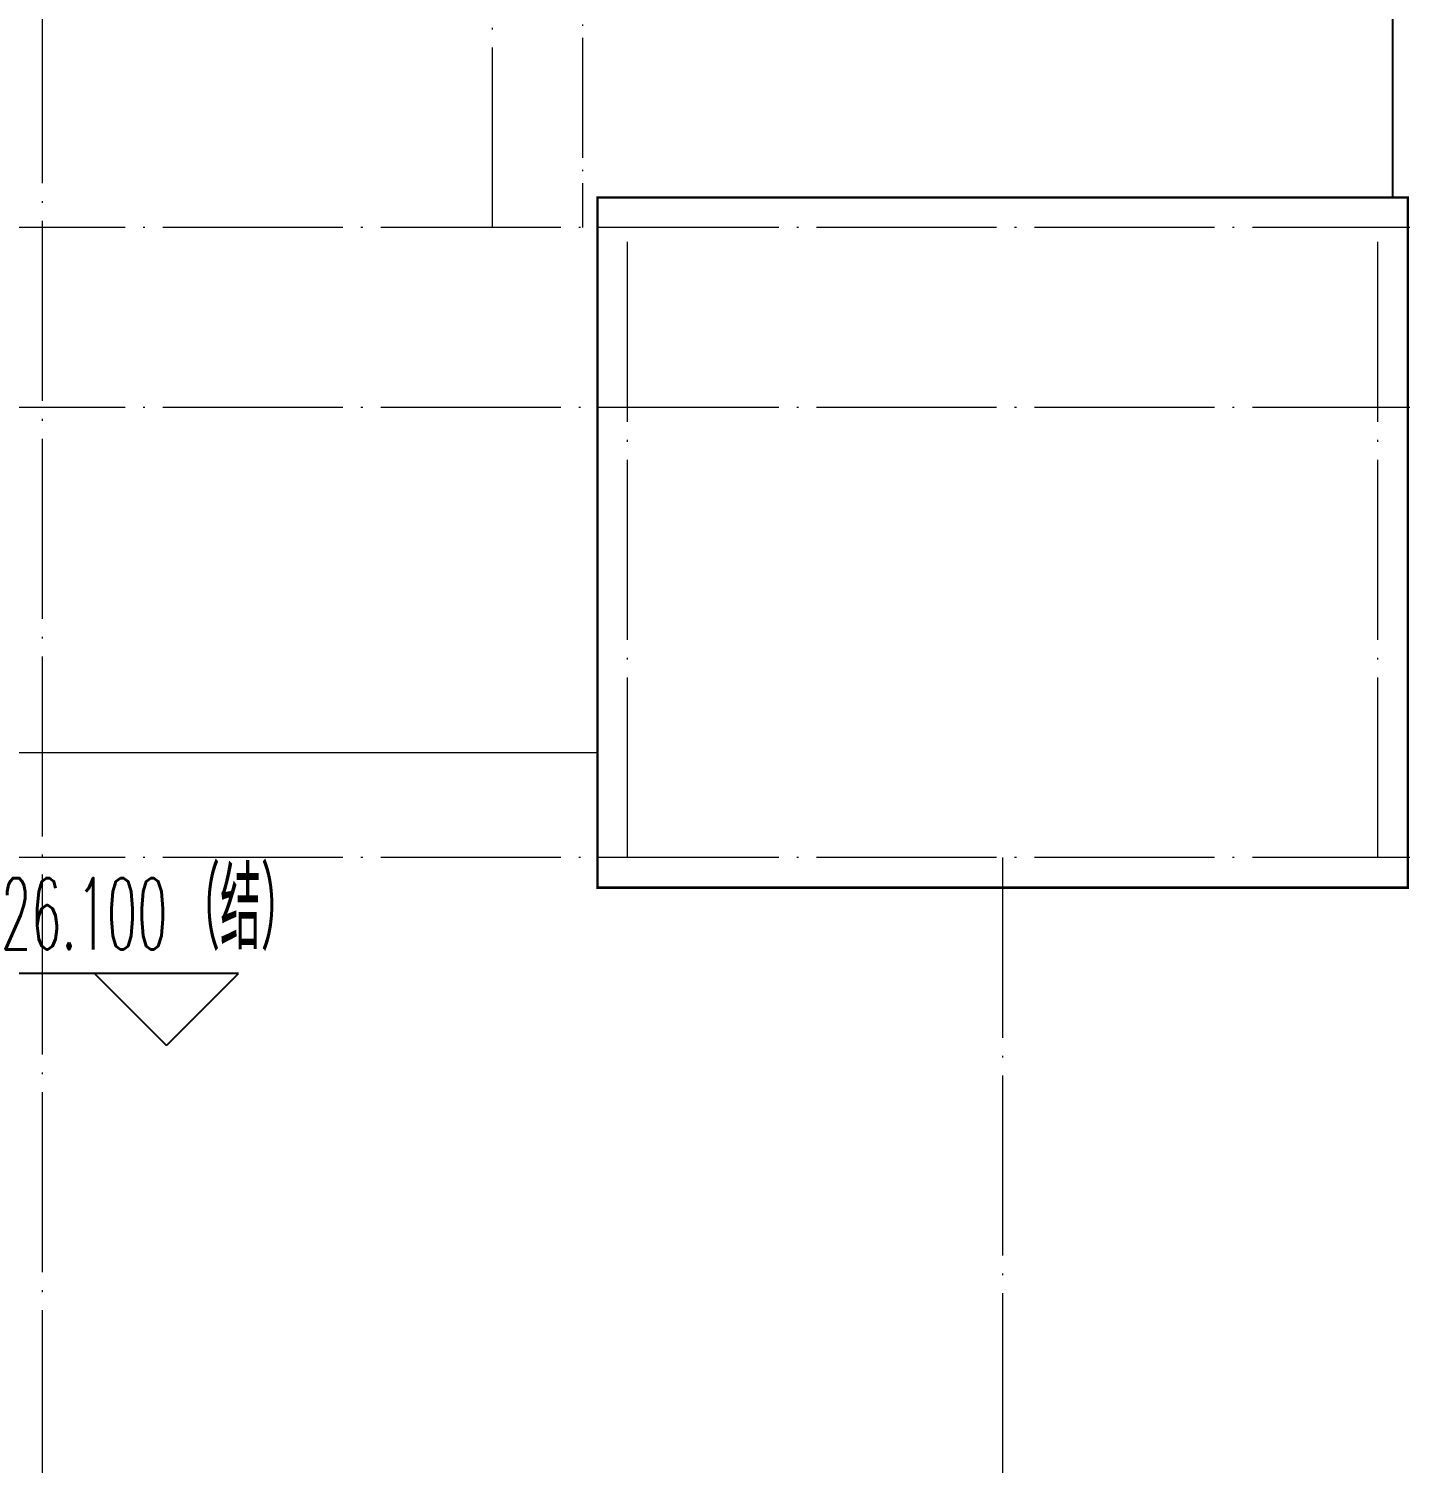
# Model space of a CAD drawing. Extents: x -518115 to 790560, y -210384 to 1628073.
# Drawn here: x 454872 to 459442, y 212188 to 216970 of the extents above; entities that cross this region are included whole.
import ezdxf

# ---------------------------------------------------------------- set-up
doc = ezdxf.new("R2010")
doc.units = 0
doc.header["$LTSCALE"] = 1000
doc.header["$MEASUREMENT"] = 0
doc.linetypes.add('DOTE', pattern=[2.42, 2, -0.2, 0.02, -0.2])
for name, color, linetype in [('$RECOVER_210609100354-0', 7, 'Continuous'), ('DIM_ELEV', 3, 'Continuous'), ('ROOF', 183, 'Continuous')]:
    doc.layers.add(name, color=color, linetype=linetype)
doc.layers.add('DOTE', color=19, linetype='DOTE', lineweight=9)
doc.layers.add('平面-排水沟', color=86, linetype='Continuous', lineweight=15)
doc.styles.add('_TCH_DIM', font='SIMPLEX.shx', dxfattribs={"width": 0.7, "bigfont": 'GBCBIG.shx'})

# ---------------------------------------------------------------- blocks, each defined once
blk = doc.blocks.new('GDGDGDSDA')
at = {"layer": 'DOTE', "linetype": 'DOTE', "ltscale": 0.3}
for p, q in [((453635, 370658.3), (453634.8, 359558.3)), ((455134.8, 368458.3), (455134.8, 370058.3)), ((471334.8, 368458.3), (417334.8, 368458.3)), ((455584.8, 366358.3), (455584.8, 368458.3)), ((458084.8, 366358.3), (458084.8, 368458.3)), ((471334.8, 367858.3), (417334.8, 367858.3)), ((471334.8, 366358.3), (417334.8, 366358.3)), ((456834.8, 366358.3), (456834.8, 359558.3))]:
    blk.add_line(p, q, dxfattribs=at)

msp = doc.modelspace()

# ---------------------------------------------------------------- linework, layer by layer
at = {"layer": '$RECOVER_210609100354-0', "color": 30, "const_width": 8}
msp.add_lwpolyline([(459466.6, 216407), (456766.6, 216407), (456766.6, 214107), (459466.6, 214107)], close=True, dxfattribs=at)
at = {"layer": 'DIM_ELEV'}
for p, q in [((455570.7, 213821), (454678.4, 213821)), ((455330.7, 213581), (455090.7, 213821)), ((455330.7, 213581), (455570.7, 213821))]:
    msp.add_line(p, q, dxfattribs=at)
at = {"layer": 'DOTE', "ltscale": 0.2}
msp.add_line((456716.6, 217907.3), (456716.6, 216307), dxfattribs=at)
at = {"layer": 'ROOF', "ltscale": 0.8}
msp.add_lwpolyline([(459416.6, 216407), (459416.6, 220407), (460216.6, 220407)], dxfattribs=at)
at = {"layer": '平面-排水沟'}
msp.add_line((448566.6, 214557.2), (456766.6, 214557.2), dxfattribs=at)

# ---------------------------------------------------------------- block references
msp.add_blockref('GDGDGDSDA', (1281.8, -152151.3))

# ---------------------------------------------------------------- texts
at = {"layer": 'DIM_ELEV', "color": 7, "style": '_TCH_DIM'}
for s, height, width, p in [('（结）', 270.07, 0.7, (455372.9, 213901.1)), ('26.100', 238, 0.494118, (454779.3, 213901.1))]:
    msp.add_text(s, height=height, dxfattribs=dict(at, width=width)).set_placement(p)

doc.saveas('drawing.dxf')
